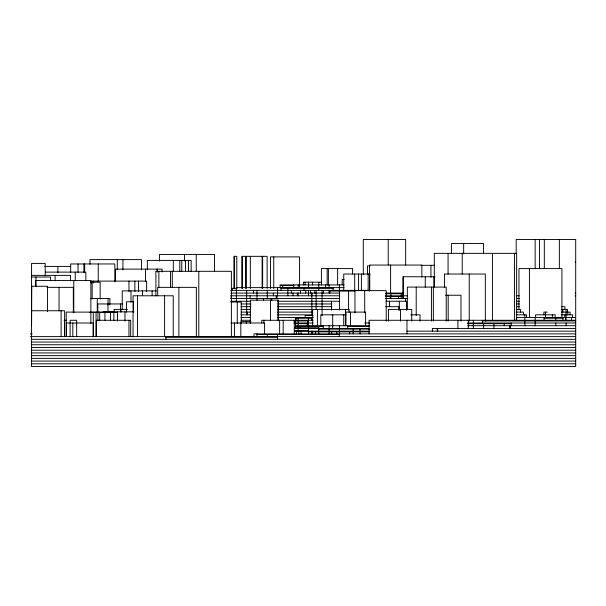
<?xml version="1.0" encoding="UTF-8"?>
<svg xmlns="http://www.w3.org/2000/svg" width="606" height="606" viewBox="0 0 606 606"><rect width="100%" height="100%" fill="white"/><g stroke="black" fill="none" stroke-linecap="round" stroke-linejoin="round"><path stroke-width="0.91" d="M575.109 262.057L575.7 262.057M421.147 265.322L434.623 265.322M370.251 265.86L367.509 265.86L367.509 274.336M44.715 266.405L70.781 266.405M45.253 272.117L85.84 272.117L85.84 280.57M370.107 274.026L343.746 274.026L343.746 290.35M31.565 275.382L70.569 275.382L70.569 280.911M435.085 276.745L403.073 276.745L403.073 295.584M31.565 277.018L50.609 277.018L50.609 280.722M344.102 279.464L342.216 279.464L342.216 284.911M90.673 282.184L100.149 282.184L100.149 299.137M321.354 282.184L303.341 282.184L303.341 284.911M344.079 284.911L280.146 284.911L280.146 287.63M280.146 285.585L293.758 285.585M31.565 286.267L47.548 286.267L47.548 311.628M46.92 287.358L73.326 287.358L73.326 312.681M344.079 287.63L236.37 287.63L236.37 301.235M236.794 288.312L232.265 288.312L232.265 290.35M281.01 288.312L333.073 288.312M230.75 290.35L370.311 290.35M156.325 290.895L122.245 290.895L122.245 309.583M329.096 291.031L354.874 291.031M230.75 293.069L339.572 293.069M386.022 293.069L403.013 293.069M575.109 293.069L575.7 293.069M385.295 293.751L403.066 293.751M445.493 295.243L460.984 295.243L460.984 321.15M230.75 295.789L339.481 295.789M385.295 295.789L407.611 295.789M516.183 295.789L519.236 295.789M575.109 295.789L575.7 295.789M385.295 296.47L403.164 296.47M90.87 298.508L109.868 298.508L109.868 304.856M230.75 298.508L339.368 298.508M385.28 298.508L407.8 298.508M516.426 298.508L519.236 298.508M230.75 301.235L250.414 301.235M277.821 301.235L339.845 301.235M386.007 301.235L406.611 301.235L406.611 310.302M516.395 301.235L519.236 301.235M133.812 301.773L126.556 301.773L126.556 312.128M230.78 302.046L241.279 302.046L241.279 323.581M122.382 303.954L97.839 303.954L97.839 312.113M241.052 303.954L250.96 303.954M277.972 303.954L331.982 303.954M516.395 303.954L519.236 303.954M241.052 306.674L250.96 306.674M277.692 306.674L331.982 306.674M385.583 306.674L398.725 306.674L398.725 310.302M516.38 306.674L519.236 306.674M561.201 306.674L564.913 306.674L564.913 309.393M127.411 309.393L114.155 309.393L114.155 312.219M241.052 309.393L250.414 309.393M277.692 309.393L349.117 309.393L349.117 312.113M516.236 309.393L520.44 309.393L520.44 312.113M561.224 309.393L567.428 309.393L567.428 312.113M31.565 310.757L64.63 310.757L64.63 336.603M102.99 311.84L134.04 311.84M241.052 312.113L250.414 312.113M277.684 312.113L311.855 312.113M516.236 312.113L523.463 312.113L523.463 314.832M547.294 312.113L543.885 312.113L543.885 314.832M561.277 312.113L570.049 312.113L570.049 314.832M89.749 312.385L116.852 312.385M240.961 314.832L250.384 314.832M277.684 314.832L311.855 314.832L311.855 293.069M345.943 314.832L320.824 314.832L320.824 325.717M410.785 314.832L420.011 314.832L420.011 321.18M516.335 314.832L526.576 314.832L526.576 317.559M561.345 314.832L572.594 314.832L572.594 317.559M313.158 315.514L305.174 315.514L305.174 317.559M240.961 317.559L250.384 317.559M277.7 317.559L313.234 317.559M575.7 317.559L516.342 317.559L516.342 320.279M311.499 318.233L295.44 318.233L295.44 320.279M544.09 318.233L562.974 318.233M64.115 320.279L66.721 320.279M240.961 320.279L250.384 320.279M312.931 320.279L261.762 320.279L261.762 322.998M575.7 320.279L369.077 320.279L369.077 333.883M294.016 320.953L308.492 320.953M482.353 320.953L575.7 320.953M240.9 321.635L251.005 321.635M230.871 322.998L264.58 322.998L264.58 333.883M293.849 322.998L295.554 322.998M295.69 322.998L313.075 322.998M364.714 322.998L369.766 322.998M467.718 322.998L575.7 322.998M295.569 323.68L307.772 323.68M467.718 323.68L511.631 323.68M31.565 325.717L31.747 286.267M295.569 325.717L369.766 325.717M467.665 325.717L575.7 325.717M295.561 326.399L323.263 326.399M347.7 326.399L369.372 326.399M294.44 327.755L318.756 327.755M294.44 328.437L369.372 328.437M575.7 328.437L432.381 328.437L432.381 331.156M318.794 329.119L369.372 329.119M294.44 330.815L308.492 330.815M294.44 331.156L369.372 331.156M406.967 331.156L575.7 331.156M308.492 331.838L369.372 331.838M30.3 333.883L32.171 333.883M575.7 333.883L253.982 333.883L253.982 336.603M256.974 334.557L339.398 334.557M30.3 336.603L575.7 336.603M165.892 337.277L277.578 337.277M31.565 339.322L575.7 339.322M31.565 342.042L575.7 342.042M31.565 344.761L575.7 344.761M31.565 347.48L575.7 347.48M31.565 350.207L575.7 350.207M31.565 352.927L575.7 352.927M31.565 355.646L575.7 355.646M31.565 358.366L575.7 358.366M31.565 361.085L575.7 361.085M31.565 363.805L575.7 363.805M571.61 317.559L571.61 320.279M567.792 312.113L567.792 314.832M566.072 309.393L566.072 320.279M566.072 322.998L566.072 325.717M565.519 317.559L565.519 320.279M564.875 314.832L564.875 317.559M562.936 309.393L562.936 312.113M562.974 317.559L562.974 320.279M561.921 317.559L561.921 268.587L518.963 268.587L518.963 310.022M559.346 239.468L559.346 268.632M555.77 318.233L555.77 320.279M555.77 322.998L555.77 325.717M555.172 317.559L555.172 314.832L535.621 314.832L535.621 317.559M552.331 314.832L552.331 317.559M545.461 312.113L545.461 317.559M544.317 239.468L544.317 268.632M544.09 317.559L544.09 320.279M539.446 239.468L539.446 268.632M535.143 239.468L535.143 268.632M535.159 317.559L535.159 320.279M535.159 320.953L535.159 325.717M529.424 268.587L529.424 317.559M524.857 314.832L524.857 320.279M524.857 320.953L524.857 325.717M516.645 320.279L516.645 253.346L434.305 253.346L434.305 287.282M516.183 253.581L516.183 239.468L575.7 239.468L575.7 366.532L31.565 366.532L31.565 263.413L45.17 263.413L45.253 275.874M514.433 253.346L514.433 320.279M511.169 322.998L511.169 325.717M510.532 325.717L510.532 328.437M509.404 325.717L509.404 328.437M504.253 323.68L504.253 325.717M493.951 323.68L493.951 328.437M492.436 253.346L492.436 320.279M485.338 321.112L485.338 274.026L444.486 274.026L444.486 287.206M483.641 323.68L483.641 328.437M483.505 253.831L483.505 243.551L451.409 243.551L451.409 253.831M482.353 320.279L482.353 322.998M473.339 320.279L473.339 322.998M473.339 323.68L473.339 328.437M469.233 274.026L469.233 321.112M468.294 320.279L468.294 328.437M463.666 243.551L463.666 253.831M462.234 253.346L462.234 274.086M457.909 320.279L457.909 328.437M448.19 295.243L448.19 321.15M448.069 253.346L448.069 274.086M446.236 321.104L446.236 287.085L407.338 287.085L407.338 309.764M437.646 328.437L437.646 331.156M437.282 328.437L437.282 331.156M433.941 276.745L433.941 287.108M433.358 287.085L433.358 321.104M431.427 287.085L431.427 321.104M430.942 265.322L430.942 277.343M425.268 276.745L425.268 287.108M421.844 277.192L421.844 265.049L369.486 265.049L369.486 291.198M416.208 287.085L416.208 315.438M411.747 321.18L411.747 309.393L388.461 309.393L388.461 321.18M406.967 320.279L406.967 333.883M405.664 265.027L405.664 239.468L363.289 239.468L363.289 274.495M405.482 298.508L405.482 301.235M403.21 276.745L403.21 295.584M403.164 295.789L403.164 298.508M402.952 295.789L402.952 298.508M401.217 293.751L401.217 295.789M401.217 296.47L401.217 298.508M400.475 309.393L400.475 321.18M399.346 301.235L399.346 310.302M398.619 296.47L398.619 298.508M390.915 293.751L390.915 295.789M390.915 296.47L390.915 298.508M390.612 265.049L390.612 293.069M390.226 296.47L390.226 298.508M389.59 301.235L389.59 306.674M389.408 301.235L389.408 306.674M388.219 239.468L388.219 265.027M386.227 321.15L386.227 290.622L339.458 290.622L339.458 310.045M369.766 274.026L369.766 290.35M368.153 274.026L368.153 290.35M365.6 325.717L365.6 312.113L346.003 312.113L345.943 325.717M364.714 290.622L364.714 312.825M361.396 274.026L361.396 290.35M360.009 329.119L360.009 331.156M360.009 331.838L360.009 333.883M358.578 274.026L358.578 290.35M354.957 290.622L354.957 312.825M354.692 274.026L354.692 290.35M353.184 329.119L353.184 331.156M353.184 331.838L353.184 333.883M352.578 274.026L352.578 268.587L321.407 268.587L321.407 284.911M350.45 312.113L350.45 325.717M349.7 331.838L349.7 333.883M348.579 290.622L348.579 310.045M347.7 325.717L347.7 328.437M345.42 309.393L345.42 325.717M343.723 314.832L343.723 325.717M339.398 284.911L339.398 290.35M339.398 325.717L339.398 328.437M339.398 329.119L339.398 331.156M339.398 331.838L339.352 336.603M337.625 268.587L337.625 284.911M336.8 331.838L336.8 333.883M333.073 287.63L333.073 290.35M332.702 314.832L332.702 328.437M331.694 331.838L331.694 333.883M331.55 301.235L331.55 310.302M329.838 290.35L329.838 293.069M329.096 284.911L329.096 287.63M329.096 290.35L329.096 293.069M329.096 325.717L329.096 328.437M329.096 329.119L329.096 331.156M329.096 331.838L329.096 333.883M328.391 268.587L328.391 284.911M327.164 268.587L327.164 284.911M325.619 284.911L325.619 287.63M323.399 290.35L323.399 293.069M323.263 325.717L323.263 328.437M322.074 290.35L322.097 315.741M318.794 282.184L318.794 287.63M318.794 288.312L318.794 290.35M318.794 326.399L318.756 331.255M318.794 331.838L318.794 333.883M317.408 309.393L317.408 325.717M316.12 290.35L316.12 309.393M315.362 331.838L315.362 333.883M314.719 290.35L314.719 293.069M312.673 309.393L312.673 325.717M312.598 282.184L312.598 284.911M312.151 331.156L312.151 333.883M311.757 293.069L311.757 295.789M311.499 317.559L311.499 320.279M311.514 331.156L311.514 333.883M310.583 290.35L310.583 293.069M308.492 282.184L308.492 287.63M308.492 290.35L308.492 295.789M308.492 318.233L308.492 325.717M308.492 326.399L308.492 333.883M307.803 320.279L307.772 322.998M307.469 322.998L307.469 325.717M307.204 322.998L307.204 325.717M305.674 290.35L305.674 293.069M305.053 282.184L305.053 284.911M304.06 288.312L304.06 290.35M301.121 330.815L301.121 333.883M300.47 290.35L300.47 293.069M300.281 326.399L300.281 328.437M299.576 284.775L299.576 256.883L270.473 256.883L270.473 288.486M299.349 284.911L299.349 287.63M298.735 330.815L298.735 333.883M298.19 284.911L298.19 287.63M298.19 293.069L298.19 295.789M298.19 318.233L298.19 320.279M298.19 320.953L298.19 322.998M298.19 323.68L298.19 325.717M298.19 326.399L298.19 331.156M297.334 293.069L297.334 295.789M296.425 330.815L296.425 333.883M296.092 318.233L296.092 320.279M295.554 321.635L295.554 328.437M294.281 320.279L294.281 333.883M293.758 284.911L293.758 287.63M293.031 293.069L293.031 295.789M291.319 290.35L291.319 293.069M287.88 288.312L287.88 295.789M283.191 320.279L283.191 333.883M282.729 285.585L282.729 287.63M281.01 287.63L281.01 290.35M279.631 320.279L279.631 333.883M278.343 320.763L278.343 300.144L250.354 300.144L250.354 323.574M278.033 300.144L278.033 320.763M277.578 287.63L277.578 295.789M277.578 334.557L277.578 339.322M277.003 295.789L277.003 298.508M276.23 295.789L276.23 298.508M273.753 256.883L273.753 288.486M273.344 293.069L273.344 295.789M271.753 298.508L271.753 300.326M271.276 298.508L271.276 300.326M270.518 300.144L270.518 320.763M267.276 290.35L267.276 298.508M267.276 334.557L267.276 336.603M267.132 288.456L267.132 256.338L241.968 256.338L241.968 288.456M263.898 320.279L263.898 322.998M263.459 298.508L263.459 300.326M262.648 256.338L262.648 288.456M262.125 256.338L262.125 288.456M256.974 290.35L256.974 300.326M256.974 333.883L256.974 336.603M253.497 290.35L253.497 293.069M250.331 256.338L250.331 288.456M250.104 295.789L250.104 298.508M247.528 312.113L247.528 314.832M246.672 290.35L246.672 314.832M246.407 256.338L246.407 288.456M246.506 321.635L246.506 323.521M246.354 321.635L246.354 323.521M245.483 256.338L245.483 288.456M242.264 256.338L242.264 288.456M240.817 322.998L240.817 336.603M237.272 302.046L237.272 323.581M236.802 288.456L236.802 256.338L234.136 256.338L234.136 288.456M234.416 322.998L234.416 336.603M234.234 256.338L234.234 288.456M231.394 336.603L231.394 271.306L155.893 271.306L155.893 295.91M231.212 295.789L231.212 298.508M214.532 271.397L214.532 254.437L159.552 254.437L159.552 261.034M198.798 271.306L198.798 336.603M196.359 336.603L196.359 287.358L157.704 287.358L157.704 295.72M196.238 254.437L196.238 271.397M191.148 271.617L191.148 260.421L147.341 260.421L147.341 269.746M188.557 260.421L188.557 271.617M185.534 260.421L185.534 271.617M184.489 254.437L184.489 261.034M181.77 260.421L181.77 271.617M179.8 260.421L179.8 271.617M178.876 287.358L178.876 336.603M173.316 260.421L173.316 271.617M173.24 336.603L173.24 295.789L133.055 295.789L133.055 336.603M172.293 271.306L172.293 287.388M170.483 271.306L170.483 287.388M165.892 336.603L165.892 339.322M164.582 295.789L164.582 336.603M162.052 271.958L162.052 269.125L115.481 269.125L115.481 281.404M158.893 271.306L158.893 287.388M157.439 269.125L157.439 271.958M157.022 269.125L157.022 271.958M152.129 290.895L152.129 295.569M146.614 291.441L146.614 281.101L91.256 281.101L91.256 282.979M145.508 269.125L145.508 281.404M142.471 290.895L142.471 295.569M141.448 269.814L141.448 259.603L89.968 259.603L89.968 264.246M138.509 281.101L138.509 291.441M137.517 295.789L137.517 336.603M134.865 281.101L134.865 291.441M133.456 301.773L133.456 312.128M131.002 290.895L131.002 302.106M130.699 336.603L130.699 320.279L96.309 320.279L96.309 336.603M128.964 281.101L128.964 291.441M128.964 320.279L128.964 336.603M124.965 311.84L124.965 321.013M122.927 259.603L122.927 269.814M120.935 309.393L120.935 312.219M120.556 303.954L120.556 310.302M117.519 311.84L117.519 321.013M117.299 259.603L117.299 269.814M114.822 281.699L114.822 263.958L70.667 263.958L70.667 272.367M113.852 320.589L113.852 312.113L66.198 312.113L66.198 336.603M110.497 312.113L110.497 320.589M108.057 298.508L108.057 304.856M107.997 303.954L107.997 312.113M104.936 312.113L104.936 320.589M99.71 312.113L99.71 320.589M98.24 263.958L98.24 281.699M97.96 312.113L97.96 320.589M97.255 298.508L97.255 312.113M96.066 312.113L96.066 336.603M93.324 281.101L93.324 282.979M93.286 312.113L93.286 336.603M93.21 336.603L93.21 322.998L66.546 322.998L66.546 336.603M92.157 282.184L92.157 299.137M90.87 323.415L90.87 280.555L35.671 280.555L35.671 286.229M84.673 263.958L84.673 272.367M83.908 263.958L83.908 272.367M78.015 263.958L78.015 272.367M76.667 336.603L76.667 320.279L70.114 320.279L70.114 336.603M75.235 272.117L75.235 280.57M73.788 280.555L73.788 312.711M72.818 322.998L72.818 336.603M64.569 322.998L64.569 336.603M61.108 310.757L61.108 336.603M59.055 287.358L59.055 310.802M57.873 266.405L57.873 272.836M55.131 275.382L55.131 280.911M35.974 277.018L35.974 286.282"/></g></svg>
